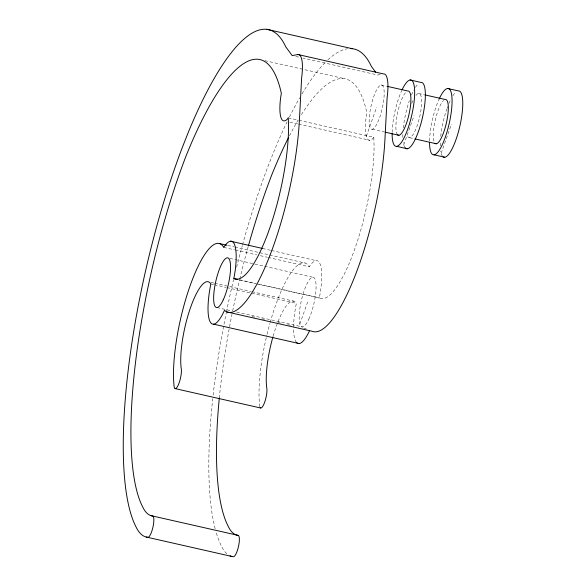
<?xml version="1.0" encoding="UTF-8"?>
<svg xmlns="http://www.w3.org/2000/svg" width="586" height="586" viewBox="0 0 586 586"><rect width="100%" height="100%" fill="white"/><g stroke="black" fill="none" stroke-linecap="round" stroke-linejoin="round"><path stroke-width="0.44" stroke-dasharray="2.93 2.2" d="M298.955 120.291L373.787 137.263L374.066 145.072A96.309 24.378 -77.2 0 1 354.713 249.123A96.309 24.378 -77.2 0 1 319.839 298.193L319.392 297.871L320.696 290.129A42.492 10.753 -77.2 0 0 309.298 266.791L268.315 257.496M299.856 324.021L307.621 302.083M366.316 136.348L376.673 107.099M403.732 144.83L414.082 115.581M441.141 153.32L451.498 124.071M373.787 137.263L372.484 138.889A33.988 8.607 -77.2 0 1 366.213 116.665L366.873 112.754A236.81 59.948 -77.2 0 0 300.874 115.515M380.168 74.539L377.728 75.015L302.903 58.043M295.776 56.424L299.336 57.238M381.171 84.97L386.518 86.186M418.587 93.46L423.934 94.668M264.894 60.651L345.066 78.832M372.169 129.22L384.643 132.048M409.585 137.71L414.038 138.721M288.268 117.867L298.069 120.093M289.748 122.1L297.761 123.917M298.655 124.122L369.92 140.288M262.616 248.479L270.629 250.295M271.523 250.5L316.066 260.602M227.727 245.453L233.96 246.867M234.847 247.065L268.703 254.742M269.589 254.947L305.225 263.026M223.779 247.395L234.466 249.819M235.36 250.024L256.734 254.873M260.301 255.679L267.428 257.298M229.844 258.404L263.693 266.081M264.579 266.286L312.69 277.193M240.114 279.888L255.254 283.324M258.814 284.129L319.392 297.871M238.78 279.808L255.701 283.646M256.595 283.851L319.839 298.193M211.055 282.401L213.722 283.001M214.615 283.206L251.138 291.491M252.031 291.689L293.901 301.189M210.828 283.961L213.502 284.562M214.395 284.767L225.976 287.389M226.863 287.594L250.918 293.051M251.804 293.249L296.348 303.35A42.492 10.753 -77.2 0 0 293.542 327.493M217.04 307.584L231.294 310.814M236.634 312.03L302.559 326.981M252.031 316.616L254.705 317.224M261.832 318.843L264.506 319.451M277.867 322.476L280.54 323.084M287.667 324.703L290.341 325.303M303.702 328.336L306.375 328.944M289.455 135.798A236.81 59.948 -77.2 0 1 298.215 119.903M270.109 322.615A82.56 20.898 -77.2 0 1 309.298 266.791M259.745 406.713A82.56 20.898 -77.2 0 1 266.835 335.192M267.04 334.342A82.56 20.898 -77.2 0 1 269.875 323.443M219.303 398.092A241.388 61.105 -77.2 0 1 229.229 328.57M229.551 326.805A241.388 61.105 -77.2 0 1 231.953 314.426M232.671 310.88A241.388 61.105 -77.2 0 1 239.549 279.903M239.762 279.017A241.388 61.105 -77.2 0 1 248.134 246.772M226.782 553.726A160.447 40.617 -77.2 0 1 221.31 545.822A262.74 66.511 -77.2 0 1 216.124 532.235M215.172 528.762A262.74 66.511 -77.2 0 1 212.733 398.67M213.114 395.198A262.74 66.511 -77.2 0 1 226.233 312.924M226.408 312.045A262.74 66.511 -77.2 0 1 233.624 279.463M236.619 267.216A262.74 66.511 -77.2 0 1 242.311 245.585M242.545 244.728A262.74 66.511 -77.2 0 1 267.992 166.468L273.721 151.979A262.74 66.511 -77.2 0 1 287.052 121.895M289.433 117.032A262.74 66.511 -77.2 0 1 299.71 97.789M302.01 93.87A262.74 66.511 -77.2 0 1 326.651 61.003M327.889 59.831A262.74 66.511 -77.2 0 1 347.608 48.755M296.553 342.488A42.492 10.753 -77.2 0 1 293.542 328.343M273.135 336.144A49.554 12.54 -77.2 0 1 296.348 303.35M415.943 95.401A22.664 5.735 -77.2 0 1 419.788 116.358A22.664 5.735 -77.2 0 1 407.182 135.08M411.738 103.451A22.664 5.735 -77.2 0 1 413.02 100.411M433.904 141.145A22.664 5.735 -77.2 0 1 435.435 119.427A22.664 5.735 -77.2 0 1 443.602 100.448M392.144 132.429A33.988 8.607 -77.2 0 1 401.791 90.405M405.226 147.899A33.988 8.607 -77.2 0 1 403.241 142.53M402.831 137.424A33.988 8.607 -77.2 0 1 402.897 133.051M403.3 127.88A33.988 8.607 -77.2 0 1 409.387 100.631M411.519 95.02A33.988 8.607 -77.2 0 1 413.738 90.266M415.423 87.343A33.988 8.607 -77.2 0 1 418.272 83.791M429.56 140.918A33.988 8.607 -77.2 0 1 439.207 98.895M442.642 156.389A33.988 8.607 -77.2 0 1 440.65 151.012M440.247 145.907A33.988 8.607 -77.2 0 1 440.313 141.541M440.716 136.362A33.988 8.607 -77.2 0 1 446.796 109.113M447.067 108.351A33.988 8.607 -77.2 0 1 447.675 106.681M448.935 103.502A33.988 8.607 -77.2 0 1 451.154 98.756M452.839 95.833A33.988 8.607 -77.2 0 1 455.688 92.273M397.491 134.707A22.664 5.735 -77.2 0 1 397.381 113.831A22.664 5.735 -77.2 0 1 406.186 91.958M308.822 319.15A25.491 6.453 -77.2 0 0 314.264 277.845A25.491 6.453 -77.2 0 0 299.776 309.262A25.491 6.453 -77.2 0 0 308.822 319.15M377.743 122.262A22.664 5.735 -77.2 0 0 382.577 85.549A22.664 5.735 -77.2 0 0 369.7 113.479A22.664 5.735 -77.2 0 0 377.743 122.262"/><path stroke-width="0.88" d="M233.873 278.475L235.176 270.732A42.492 10.753 -77.2 0 0 223.779 247.395A82.56 20.898 -77.2 0 0 190.098 285.807A82.56 20.898 -77.2 0 0 174.225 387.317A11.332 2.871 -77.2 0 0 179.155 382.812A11.332 2.871 -77.2 0 0 181.133 367.818A49.554 12.54 -77.2 0 1 190.692 307.13A49.554 12.54 -77.2 0 1 210.828 283.961A42.492 10.753 -77.2 0 0 209.993 321.502A42.492 10.753 -77.2 0 0 224.108 311.129L224.416 310.353L226.452 311.84L311.972 331.229A130.297 32.984 -77.2 0 0 356.508 272.043A130.297 32.984 -77.2 0 0 385.031 137.615L387.134 97.525A33.988 8.607 -77.2 0 0 383.427 73.909L297.908 54.513L292.209 55.619L285.843 46.968A262.74 66.511 -77.2 0 0 188.201 132.583L182.473 147.079A262.74 66.511 -77.2 0 0 135.791 526.426A160.447 40.617 -77.2 0 0 148.038 537.303A10.929 2.769 -77.2 0 0 153.114 526.426A10.929 2.769 -77.2 0 0 152.448 515.958A138.018 34.94 -77.2 0 1 142.698 506.927A241.388 61.105 -77.2 0 1 186.231 155.532A236.81 59.948 -77.2 0 1 281.353 93.357L280.694 97.269A33.988 8.607 -77.2 0 0 286.964 119.5L288.268 117.867L288.546 125.675A96.309 24.378 -77.2 0 1 269.194 229.727A96.309 24.378 -77.2 0 1 234.327 278.797L233.873 278.475L237.44 279.28M266.784 29.3L352.296 48.697M410.149 79.967L420.836 82.392A33.988 8.607 -77.2 0 1 422.147 118.907A33.988 8.607 -77.2 0 1 405.226 147.899M447.565 88.457L458.252 90.881A33.988 8.607 -77.2 0 1 459.893 125.953A33.988 8.607 -77.2 0 1 443.28 156.923M387.412 86.384L407.9 91.035A22.664 5.735 -77.2 0 1 408.772 115.376A22.664 5.735 -77.2 0 1 397.491 134.707M424.821 94.873L445.309 99.517A22.664 5.735 -77.2 0 1 446.18 123.858A22.664 5.735 -77.2 0 1 434.907 143.189M385.529 132.253L398.898 135.285M414.932 138.919L436.306 143.768M396.641 146.346L407.336 148.771M434.058 154.829L444.745 157.253M230.547 241.205L262.616 248.479M219.706 243.63L226.833 245.248M213.663 324.175L299.182 343.572M175.053 388.584L260.572 407.981M151.02 515.643L238.319 535.421M146.236 537.032L231.756 556.429M375.604 72.129L371.363 66.364A262.74 66.511 -77.2 0 0 350.765 48.579M219.303 398.092A241.388 61.105 -77.2 0 0 228.218 526.323A138.018 34.94 -77.2 0 0 237.96 535.355A10.929 2.769 -77.2 0 1 238.634 545.822A10.929 2.769 -77.2 0 1 233.558 556.7A160.447 40.617 -77.2 0 1 230.02 555.836M248.376 245.908A241.388 61.105 -77.2 0 1 271.75 174.928A236.81 59.948 -77.2 0 1 288.634 137.395M260.25 407.739A11.332 2.871 -77.2 0 0 265.114 400.89A11.332 2.871 -77.2 0 0 266.652 387.214A49.554 12.54 -77.2 0 1 272.915 336.913M297.908 54.513A33.988 8.607 -77.2 0 1 301.614 78.136L299.512 118.226A130.297 32.984 -77.2 0 1 270.996 252.647A130.297 32.984 -77.2 0 1 226.452 311.84M309.628 330.526A42.492 10.753 -77.2 0 1 296.553 342.488M402.208 89.526A33.988 8.607 -77.2 0 1 414.639 90.852A33.988 8.607 -77.2 0 1 403.637 138.677A33.988 8.607 -77.2 0 1 392.129 133.308M439.207 98.895A33.988 8.607 -77.2 0 1 452.018 98.477A33.988 8.607 -77.2 0 1 441.434 146.419A33.988 8.607 -77.2 0 1 429.545 142.647M223.303 299.754A25.491 6.453 -77.2 0 0 228.745 258.448A25.491 6.453 -77.2 0 0 214.256 289.865A25.491 6.453 -77.2 0 0 223.303 299.754"/></g></svg>
